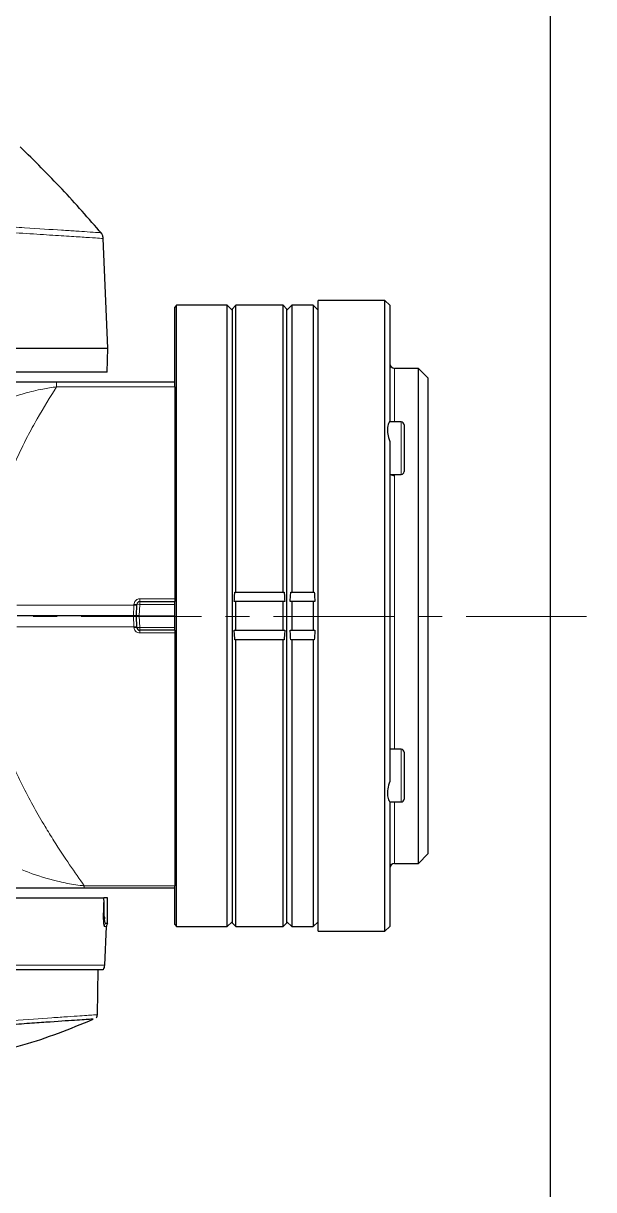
# Model space of a CAD drawing. Header units: millimetres. Extents: x 0 to 8400, y 0 to 5940.
# Drawn here: x 3102.1 to 3162.3, y 1949.3 to 2072.5 of the extents above; entities that cross this region are included whole.
import ezdxf

# ---------------------------------------------------------------- set-up
doc = ezdxf.new("R2010")
doc.units = ezdxf.units.MM
doc.linetypes.add('CENTERX2', pattern=[20.32, 12.7, -2.54, 2.54, -2.54])
doc.layers.add('do kich thuoc', color=10, linetype='Continuous', lineweight=5, plot=False)

msp = doc.modelspace()

# ---------------------------------------------------------------- linework, layer by layer
at = {"color": 7, "linetype": 'Continuous', "lineweight": 30}
for p, q in [((3111.019, 2038.134), (3110.507, 2049.743)), ((3118.276, 2042.676), (3118.074, 2042.474)), ((3118.074, 2034.072), (3118.074, 2042.474)), ((3123.626, 2042.676), (3118.276, 2042.676)), ((3118.276, 2009.872), (3118.276, 2042.676)), ((3124.13, 2042.171), (3123.626, 2042.676)), ((3123.626, 1977.067), (3123.626, 2042.676)), ((3124.534, 2042.676), (3124.13, 2042.272)), ((3124.13, 2042.272), (3124.13, 2009.872)), ((3129.53, 2042.676), (3124.534, 2042.676)), ((3124.534, 2012.395), (3124.534, 2042.676)), ((3129.934, 2042.272), (3129.53, 2042.676)), ((3129.53, 2012.395), (3129.53, 2042.676)), ((3130.439, 2042.676), (3129.934, 2042.171)), ((3129.934, 1977.471), (3129.934, 2042.272)), ((3132.71, 2042.676), (3130.439, 2042.676)), ((3130.439, 2042.676), (3130.439, 2012.395)), ((3133.215, 2042.171), (3132.71, 2042.676)), ((3132.71, 2042.676), (3132.71, 2012.395)), ((3140.28, 2043.181), (3133.215, 2043.181)), ((3133.215, 2036.647), (3133.215, 2043.181)), ((3140.785, 2042.676), (3140.28, 2043.181)), ((3140.28, 2036.647), (3140.28, 2043.181)), ((3140.785, 2042.676), (3140.785, 2030.433)), ((3063.568, 2038.134), (3111.019, 2038.134)), ((3110.931, 2035.61), (3111.019, 2038.134)), ((3133.215, 1976.562), (3133.215, 2036.647)), ((3140.28, 1976.562), (3140.28, 2036.647)), ((3110.931, 2035.61), (3063.568, 2035.61)), ((3143.813, 2036.014), (3141.29, 2036.014)), ((3144.822, 2035.005), (3143.813, 2036.014)), ((3143.813, 2030.886), (3143.813, 2036.014)), ((3144.822, 2035.005), (3144.822, 2030.075)), ((3105.609, 2034.601), (3118.074, 2034.601)), ((3118.074, 2034.072), (3118.074, 2011.672)), ((3141.996, 2030.359), (3140.753, 2030.359)), ((3142.299, 2030.056), (3142.299, 2027.722)), ((3143.813, 1983.729), (3143.813, 2030.886)), ((3144.822, 2030.075), (3144.822, 1984.738)), ((3140.785, 2028.304), (3140.785, 1992.397)), ((3142.299, 2027.722), (3142.299, 2025.11)), ((3140.785, 2024.807), (3141.996, 2024.807)), ((3118.074, 2011.672), (3118.074, 2011.386)), ((3124.534, 2012.395), (3129.53, 2012.395)), ((3130.439, 2012.395), (3132.71, 2012.395)), ((3114.037, 2009.872), (3114.079, 2011.093)), ((3114.382, 2011.386), (3118.074, 2011.386)), ((3118.074, 2011.093), (3118.074, 2011.386)), ((3118.074, 2009.872), (3118.074, 2011.093)), ((3124.534, 2008.357), (3124.534, 2011.386)), ((3129.53, 2011.386), (3124.534, 2011.386)), ((3129.53, 2008.357), (3129.53, 2011.386)), ((3130.439, 2011.386), (3130.439, 2008.357)), ((3132.71, 2011.386), (3130.439, 2011.386)), ((3132.877, 2011.386), (3132.71, 2011.386)), ((3132.71, 2011.386), (3132.71, 2008.357)), ((3113.734, 2009.872), (3101.443, 2009.872)), ((3114.037, 2009.872), (3113.734, 2009.872)), ((3114.339, 2009.872), (3114.037, 2009.872)), ((3114.079, 2008.65), (3114.037, 2009.872)), ((3114.339, 2009.872), (3118.074, 2009.872)), ((3118.074, 2008.65), (3118.074, 2009.872)), ((3118.276, 1977.067), (3118.276, 2009.872)), ((3124.13, 2009.872), (3124.13, 1977.471)), ((3118.074, 2008.357), (3114.382, 2008.357)), ((3118.074, 2008.357), (3118.074, 2008.65)), ((3118.074, 2008.357), (3118.074, 2008.071)), ((3118.074, 2008.071), (3118.074, 1981.369)), ((3124.534, 2008.357), (3129.53, 2008.357)), ((3130.439, 2008.357), (3132.71, 2008.357)), ((3132.71, 2008.357), (3132.877, 2008.357)), ((3124.534, 1977.067), (3124.534, 2007.348)), ((3129.53, 2007.348), (3124.534, 2007.348)), ((3129.53, 1977.067), (3129.53, 2007.348)), ((3130.439, 2007.348), (3130.439, 1977.067)), ((3132.71, 2007.348), (3130.439, 2007.348)), ((3132.71, 2007.348), (3132.71, 1977.067)), ((3141.996, 1995.782), (3140.785, 1995.782)), ((3142.299, 1995.479), (3142.299, 1993.145)), ((3142.299, 1993.145), (3142.299, 1990.533)), ((3140.776, 1990.23), (3141.996, 1990.23)), ((3140.785, 1990.215), (3140.785, 1977.067)), ((3143.813, 1983.729), (3144.822, 1984.738)), ((3141.29, 1983.729), (3143.813, 1983.729)), ((3118.074, 1981.105), (3108.529, 1981.105)), ((3118.074, 1981.107), (3118.074, 1981.369)), ((3118.074, 1977.269), (3118.074, 1981.105)), ((3063.531, 1980.095), (3110.595, 1980.095)), ((3110.983, 1980.095), (3110.595, 1980.095)), ((3110.983, 1977.388), (3110.983, 1980.095)), ((3110.694, 1972.984), (3110.861, 1977.088)), ((3118.074, 1977.269), (3118.276, 1977.067)), ((3118.276, 1977.067), (3123.626, 1977.067)), ((3123.626, 1977.067), (3124.13, 1977.572)), ((3124.13, 1977.471), (3124.534, 1977.067)), ((3124.534, 1977.067), (3129.53, 1977.067)), ((3129.53, 1977.067), (3129.934, 1977.471)), ((3129.934, 1977.572), (3130.439, 1977.067)), ((3130.439, 1977.067), (3132.71, 1977.067)), ((3132.71, 1977.067), (3133.215, 1977.572)), ((3140.28, 1976.562), (3140.785, 1977.067)), ((3133.215, 1976.562), (3140.28, 1976.562)), ((3109.916, 1967.751), (3109.999, 1972.525))]:
    msp.add_line(p, q, dxfattribs=at)
at = {"color": 8, "linetype": 'Continuous', "lineweight": 15}
for p, q in [((3141.29, 2036.014), (3141.29, 2030.359)), ((3105.609, 2034.072), (3105.609, 2034.601)), ((3118.074, 2034.072), (3105.609, 2034.072)), ((3141.996, 2027.739), (3141.996, 2030.359)), ((3141.996, 2024.807), (3141.996, 2027.739)), ((3141.287, 2024.807), (3141.29, 2024.677)), ((3141.29, 2024.677), (3141.29, 1995.827)), ((3114.382, 2011.672), (3114.382, 2011.386)), ((3114.382, 2011.672), (3118.074, 2011.672)), ((3113.774, 2011.016), (3101.424, 2011.016)), ((3113.734, 2009.872), (3113.774, 2011.016)), ((3113.774, 2011.016), (3113.777, 2011.093)), ((3114.382, 2011.093), (3114.339, 2009.872)), ((3114.382, 2011.386), (3114.382, 2011.093)), ((3118.074, 2011.093), (3114.382, 2011.093)), ((3113.774, 2008.727), (3113.734, 2009.872)), ((3114.339, 2009.872), (3114.382, 2008.65)), ((3113.774, 2008.727), (3101.424, 2008.727)), ((3113.777, 2008.65), (3113.774, 2008.727)), ((3114.382, 2008.65), (3118.074, 2008.65)), ((3114.382, 2008.65), (3114.382, 2008.357)), ((3114.382, 2008.357), (3114.382, 2008.071)), ((3118.074, 2008.071), (3114.382, 2008.071)), ((3141.29, 1995.827), (3141.289, 1995.782)), ((3141.996, 1993.162), (3141.996, 1995.782)), ((3141.996, 1990.23), (3141.996, 1993.162)), ((3141.29, 1990.23), (3141.29, 1983.729)), ((3108.529, 1981.369), (3118.074, 1981.369)), ((3108.529, 1981.369), (3108.529, 1981.105))]:
    msp.add_line(p, q, dxfattribs=at)
at = {"color": 7, "linetype": 'CENTERX2', "lineweight": 0}
msp.add_line((2092.204, 2009.479), (3327.51, 2009.872), dxfattribs=at)
at = {"color": 0, "lineweight": 25}
msp.add_lwpolyline([(2757.721, 2735.715), (3157.721, 2735.715), (3157.721, 1283.715), (2757.721, 1283.715)], close=True, dxfattribs=at)
at = {"color": 7, "linetype": 'Continuous', "lineweight": 30}
for centre, radius, start, end in [((3141.29, 2036.519), 0.505, 180, 270), ((3141.996, 2030.056), 0.303, 0, 90), ((3141.996, 2025.11), 0.303, 270, 0), ((3114.382, 2011.083), 0.303, 90, 178), ((3114.382, 2008.66), 0.303, 182, 270), ((3141.996, 1995.479), 0.303, 0, 90), ((3141.996, 1990.533), 0.303, 270, 0), ((3141.29, 1983.224), 0.505, 90, 180), ((3111.373, 1977.067), 0.505, 141.16405, 177.68951), ((3109.685, 1973.03), 1.011, 329.17575, 357.30206)]:
    msp.add_arc(centre, radius, start, end, dxfattribs=at)
at = {"color": 8, "linetype": 'Continuous', "lineweight": 15}
for centre, radius, start, end in [((3141.255, 2025.318), 0.641, 232.7287, 273.11608), ((3113.925, 2013.187), 2.176, 266.01189, 273.98811), ((3113.923, 2013.129), 2.041, 265.88257, 274.38396), ((3114.231, 2008.922), 2.176, 86.01294, 93.98706), ((3113.925, 2006.556), 2.176, 86.01189, 93.98811), ((3113.923, 2006.614), 2.041, 85.61604, 94.11743), ((3114.231, 2010.821), 2.176, 266.01294, 273.98706), ((3141.283, 1994.984), 0.842, 89.5422, 108.77645), ((3111.147, 1977.067), 0.506, 140.70323, 177.7482)]:
    msp.add_arc(centre, radius, start, end, dxfattribs=at)
at = {"color": 7, "linetype": 'Continuous', "lineweight": 30}
for points, knots in [([(3110.369, 2050.247), (3108.992, 2051.831), (3106.242, 2054.997), (3103.254, 2057.938), (3101.762, 2059.407)], [0, 0, 0, 0, 0.500639, 1, 1, 1, 1]), ([(3110.509, 2049.744), (3110.51, 2049.809), (3110.51, 2049.978), (3110.406, 2050.2), (3110.293, 2050.327), (3110.249, 2050.378)], [0, 0, 0, 0, 0.2755166, 0.7115986, 1, 1, 1, 1]), ([(3098.329, 2034.601), (3098.742, 2034.601), (3099.58, 2034.601), (3101.332, 2034.601), (3103.346, 2034.601), (3104.936, 2034.601), (3105.609, 2034.601)], [0, 0, 0, 0, 0.22957234, 0.46584257, 0.77358365, 1, 1, 1, 1]), ([(3140.785, 2030.433), (3140.7, 2030.279), (3140.53, 2029.971), (3140.517, 2029.277), (3140.644, 2028.695), (3140.76, 2028.373), (3140.785, 2028.304)], [0, 0, 0, 0, 0.3100917, 0.6214049, 0.918321, 1, 1, 1, 1]), ([(3124.367, 2011.386), (3124.383, 2011.678), (3124.401, 2012.015), (3124.426, 2012.351), (3124.43, 2012.395)], [0, 0, 0, 0, 0.8685247, 1, 1, 1, 1]), ([(3124.43, 2012.395), (3124.43, 2012.395), (3124.465, 2012.395), (3124.5, 2012.395), (3124.534, 2012.395)], [0, 0, 0, 0, 0.0172662, 1, 1, 1, 1]), ([(3129.53, 2012.395), (3129.548, 2012.395), (3129.583, 2012.395), (3129.618, 2012.395), (3129.635, 2012.395)], [0, 0, 0, 0, 0.5010074, 1, 1, 1, 1]), ([(3129.635, 2012.395), (3129.638, 2012.351), (3129.664, 2012.015), (3129.682, 2011.678), (3129.697, 2011.386)], [0, 0, 0, 0, 0.1314758, 1, 1, 1, 1]), ([(3130.272, 2011.386), (3130.288, 2011.68), (3130.306, 2012.016), (3130.331, 2012.353), (3130.335, 2012.395)], [0, 0, 0, 0, 0.8739962, 1, 1, 1, 1]), ([(3130.335, 2012.395), (3130.358, 2012.395), (3130.393, 2012.395), (3130.428, 2012.395), (3130.439, 2012.395)], [0, 0, 0, 0, 0.68057536, 1, 1, 1, 1]), ([(3132.71, 2012.395), (3132.729, 2012.395), (3132.764, 2012.395), (3132.799, 2012.395), (3132.814, 2012.395)], [0, 0, 0, 0, 0.5565464, 1, 1, 1, 1]), ([(3132.814, 2012.395), (3132.818, 2012.353), (3132.843, 2012.016), (3132.861, 2011.68), (3132.877, 2011.386)], [0, 0, 0, 0, 0.1260038, 1, 1, 1, 1]), ([(3124.534, 2011.386), (3124.49, 2011.386), (3124.434, 2011.386), (3124.378, 2011.386), (3124.367, 2011.386)], [0, 0, 0, 0, 0.80274073, 1, 1, 1, 1]), ([(3129.697, 2011.386), (3129.669, 2011.386), (3129.614, 2011.386), (3129.558, 2011.386), (3129.53, 2011.386)], [0, 0, 0, 0, 0.4995492, 1, 1, 1, 1]), ([(3130.439, 2011.386), (3130.396, 2011.386), (3130.341, 2011.386), (3130.285, 2011.386), (3130.272, 2011.386)], [0, 0, 0, 0, 0.76487561, 1, 1, 1, 1]), ([(3124.367, 2008.357), (3124.378, 2008.357), (3124.434, 2008.357), (3124.49, 2008.357), (3124.534, 2008.357)], [0, 0, 0, 0, 0.19725927, 1, 1, 1, 1]), ([(3124.43, 2007.348), (3124.409, 2007.643), (3124.385, 2007.979), (3124.369, 2008.316), (3124.367, 2008.357)], [0, 0, 0, 0, 0.8771391, 1, 1, 1, 1]), ([(3129.53, 2008.357), (3129.558, 2008.357), (3129.614, 2008.357), (3129.669, 2008.357), (3129.697, 2008.357)], [0, 0, 0, 0, 0.5004508, 1, 1, 1, 1]), ([(3129.697, 2008.357), (3129.695, 2008.316), (3129.679, 2007.979), (3129.656, 2007.643), (3129.635, 2007.348)], [0, 0, 0, 0, 0.1228584, 1, 1, 1, 1]), ([(3130.272, 2008.357), (3130.285, 2008.357), (3130.341, 2008.357), (3130.396, 2008.357), (3130.439, 2008.357)], [0, 0, 0, 0, 0.23512439, 1, 1, 1, 1]), ([(3130.335, 2007.348), (3130.314, 2007.642), (3130.29, 2007.978), (3130.274, 2008.315), (3130.272, 2008.357)], [0, 0, 0, 0, 0.8733831, 1, 1, 1, 1]), ([(3132.877, 2008.357), (3132.875, 2008.315), (3132.859, 2007.978), (3132.835, 2007.642), (3132.814, 2007.348)], [0, 0, 0, 0, 0.1266169, 1, 1, 1, 1]), ([(3124.534, 2007.348), (3124.5, 2007.348), (3124.465, 2007.348), (3124.43, 2007.348), (3124.43, 2007.348)], [0, 0, 0, 0, 0.9827338, 1, 1, 1, 1]), ([(3129.635, 2007.348), (3129.618, 2007.348), (3129.583, 2007.348), (3129.548, 2007.348), (3129.53, 2007.348)], [0, 0, 0, 0, 0.4989926, 1, 1, 1, 1]), ([(3130.439, 2007.348), (3130.428, 2007.348), (3130.393, 2007.348), (3130.358, 2007.348), (3130.335, 2007.348)], [0, 0, 0, 0, 0.31942464, 1, 1, 1, 1]), ([(3132.814, 2007.348), (3132.791, 2007.348), (3132.756, 2007.348), (3132.721, 2007.348), (3132.71, 2007.348)], [0, 0, 0, 0, 0.68057536, 1, 1, 1, 1]), ([(3140.785, 1992.397), (3140.7, 1992.129), (3140.53, 1991.593), (3140.517, 1990.864), (3140.644, 1990.433), (3140.76, 1990.254), (3140.785, 1990.215)], [0, 0, 0, 0, 0.3100992, 0.6214097, 0.918323, 1, 1, 1, 1]), ([(3108.529, 1981.105), (3108.012, 1981.105), (3106.633, 1981.105), (3104.682, 1981.105), (3102.723, 1981.105), (3101.243, 1981.105), (3100.497, 1981.105), (3100.216, 1981.105)], [0, 0, 0, 0, 0.1393087, 0.3710999, 0.6124279, 0.8541001, 1, 1, 1, 1]), ([(3110.648, 1978.053), (3110.645, 1978.279), (3110.64, 1978.66), (3110.631, 1979.143), (3110.624, 1979.469), (3110.618, 1979.687), (3110.613, 1979.832), (3110.609, 1979.928), (3110.606, 1979.993), (3110.603, 1980.04), (3110.601, 1980.071), (3110.598, 1980.088), (3110.597, 1980.094), (3110.596, 1980.095), (3110.595, 1980.095)], [0, 0, 0, 0, 0.3228868, 0.544248, 0.692757, 0.7925597, 0.8598096, 0.9053096, 0.9363102, 0.9576446, 0.9798093, 0.9886739, 0.9959613, 1, 1, 1, 1]), ([(3110.648, 1978.053), (3110.649, 1978.023), (3110.651, 1977.959), (3110.656, 1977.909), (3110.659, 1977.883)], [0, 0, 0, 0, 0.4633807, 1, 1, 1, 1]), ([(3110.755, 1977.388), (3110.745, 1977.399), (3110.722, 1977.425), (3110.688, 1977.614), (3110.668, 1977.796), (3110.659, 1977.883)], [0, 0, 0, 0, 0.2895301, 0.661458, 1, 1, 1, 1]), ([(3110.973, 1977.388), (3110.976, 1977.388), (3111.036, 1977.388), (3110.891, 1977.388), (3110.755, 1977.388)], [0, 0, 0, 0, 0.0582512, 1, 1, 1, 1]), ([(3063.524, 1972.525), (3063.893, 1972.525), (3066.958, 1972.525), (3072.728, 1972.525), (3080.523, 1972.525), (3087.043, 1972.525), (3092.281, 1972.525), (3096.409, 1972.525), (3100.097, 1972.525), (3103.28, 1972.525), (3105.933, 1972.525), (3108.032, 1972.525), (3109.507, 1972.525), (3110.406, 1972.525), (3110.493, 1972.525), (3110.534, 1972.525)], [0, 0, 0, 0, 0.0147493, 0.1224444, 0.2316473, 0.3408505, 0.4147432, 0.4888726, 0.5627658, 0.6366591, 0.7107879, 0.7846813, 0.8585746, 0.9327031, 1, 1, 1, 1]), ([(3093.849, 1962.83), (3096.614, 1963.308), (3101.979, 1964.236), (3107.024, 1966.279), (3109.469, 1967.269)], [0, 0, 0, 0, 0.5153526, 1, 1, 1, 1]), ([(3109.461, 1967.291), (3109.476, 1967.292), (3109.503, 1967.294), (3108.777, 1967.245), (3107.536, 1967.162), (3105.593, 1967.027), (3103.071, 1966.854), (3101.537, 1966.748), (3100.77, 1966.695)], [0, 0, 0, 0, 0.1720268, 0.3113242, 0.4506219, 0.7212576, 0.8606287, 1, 1, 1, 1]), ([(3109.784, 1967.428), (3109.786, 1967.429), (3109.834, 1967.47), (3109.891, 1967.581), (3109.904, 1967.694), (3109.91, 1967.747)], [0, 0, 0, 0, 0.0185518, 0.5438047, 1, 1, 1, 1])]:
    msp.add_open_spline(points, degree=3, knots=knots, dxfattribs=at)
at = {"color": 8, "linetype": 'Continuous', "lineweight": 15}
for points, knots in [([(3063.564, 2053.377), (3065.737, 2053.236), (3070.124, 2052.95), (3077.016, 2052.497), (3082.853, 2052.123), (3087.595, 2051.814), (3092.106, 2051.522), (3096.215, 2051.252), (3099.816, 2051.02), (3103.045, 2050.808), (3105.694, 2050.636), (3107.705, 2050.507), (3109.03, 2050.421), (3110.091, 2050.35), (3110.167, 2050.345), (3110.206, 2050.343)], [0, 0, 0, 0, 0.0875889, 0.1767902, 0.2851576, 0.3409365, 0.3967151, 0.5059369, 0.5621862, 0.6184359, 0.7274704, 0.783624, 0.8397781, 0.9166564, 1, 1, 1, 1]), ([(3110.434, 2049.74), (3110.398, 2049.742), (3110.33, 2049.745), (3109.179, 2049.82), (3107.522, 2049.926), (3105.286, 2050.069), (3102.505, 2050.248), (3099.185, 2050.464), (3095.39, 2050.709), (3091.179, 2050.98), (3086.595, 2051.274), (3081.714, 2051.584), (3076.227, 2051.944), (3070.147, 2052.318), (3065.736, 2052.612), (3063.531, 2052.759)], [0, 0, 0, 0, 0.0831415, 0.16004, 0.2337687, 0.3077339, 0.381463, 0.4553092, 0.5293913, 0.6032377, 0.6764788, 0.7499494, 0.8231906, 0.9115965, 1, 1, 1, 1]), ([(3105.609, 2034.072), (3105.111, 2033.995), (3103.878, 2033.807), (3101.906, 2033.308), (3100.717, 2032.9), (3099.996, 2032.653)], [0, 0, 0, 0, 0.21003493, 0.52039228, 1, 1, 1, 1]), ([(3105.609, 2034.072), (3104.925, 2032.971), (3103.896, 2031.318), (3101.963, 2027.837), (3100.859, 2025.286), (3100.063, 2023.445)], [0, 0, 0, 0, 0.3565647, 0.5356937, 1, 1, 1, 1]), ([(3113.777, 2011.093), (3113.786, 2011.16), (3113.804, 2011.295), (3113.915, 2011.471), (3114.074, 2011.601), (3114.239, 2011.664), (3114.345, 2011.67), (3114.382, 2011.672)], [0, 0, 0, 0, 0.2188429, 0.438146, 0.6581293, 0.8784342, 1, 1, 1, 1]), ([(3114.382, 2008.071), (3114.314, 2008.078), (3114.178, 2008.091), (3113.997, 2008.194), (3113.86, 2008.346), (3113.79, 2008.509), (3113.78, 2008.613), (3113.777, 2008.65)], [0, 0, 0, 0, 0.2201878, 0.4399117, 0.659186, 0.8781091, 1, 1, 1, 1]), ([(3100.063, 1996.298), (3100.725, 1994.749), (3102.066, 1991.611), (3103.937, 1988.362), (3105.584, 1985.686), (3107.026, 1983.499), (3108.026, 1982.082), (3108.529, 1981.369)], [0, 0, 0, 0, 0.2511133, 0.5083506, 0.6125333, 0.804938, 1, 1, 1, 1]), ([(3101.972, 1983.053), (3102.215, 1982.957), (3103.272, 1982.539), (3105.027, 1981.992), (3107.03, 1981.554), (3108.071, 1981.408), (3108.462, 1981.375), (3108.529, 1981.369)], [0, 0, 0, 0, 0.1496609, 0.649993, 0.8784298, 0.979223, 1, 1, 1, 1]), ([(3110.527, 1978.057), (3110.536, 1978.306), (3110.559, 1978.986), (3110.581, 1979.665), (3110.595, 1980.095)], [0, 0, 0, 0, 0.3673649, 1, 1, 1, 1]), ([(3110.641, 1977.087), (3110.628, 1977.102), (3110.603, 1977.132), (3110.564, 1977.391), (3110.543, 1977.73), (3110.53, 1977.986), (3110.527, 1978.055), (3110.527, 1978.057)], [0, 0, 0, 0, 0.2333278, 0.4660436, 0.857266, 0.996395, 1, 1, 1, 1]), ([(3110.527, 1978.057), (3110.532, 1978.056), (3110.551, 1978.054), (3110.607, 1978.053), (3110.648, 1978.053)], [0, 0, 0, 0, 0.252513, 1, 1, 1, 1]), ([(3110.527, 1978.057), (3110.527, 1978.056), (3110.538, 1978.022), (3110.572, 1977.965), (3110.633, 1977.907), (3110.659, 1977.883)], [0, 0, 0, 0, 0.0129694, 0.5934602, 1, 1, 1, 1]), ([(3110.869, 1977.087), (3110.869, 1977.087), (3110.933, 1977.087), (3110.808, 1977.087), (3110.676, 1977.087), (3110.641, 1977.087)], [0, 0, 0, 0, 0.0002277, 0.7357639, 1, 1, 1, 1]), ([(3063.531, 1972.984), (3066.278, 1972.984), (3070.441, 1972.984), (3075.847, 1972.984), (3081.109, 1972.984), (3086.109, 1972.984), (3090.727, 1972.984), (3095.061, 1972.984), (3098.935, 1972.984), (3102.253, 1972.984), (3105.177, 1972.984), (3107.486, 1972.984), (3109.137, 1972.984), (3110.291, 1972.984), (3110.8, 1972.984), (3110.689, 1972.984), (3110.686, 1972.984)], [0, 0, 0, 0, 0.1095037, 0.1659009, 0.2222984, 0.3316039, 0.3878936, 0.4441824, 0.5534878, 0.6097764, 0.6660657, 0.7753715, 0.8316604, 0.8879497, 0.9972553, 1, 1, 1, 1]), ([(3101.008, 1967.149), (3102.463, 1967.248), (3104.668, 1967.398), (3106.799, 1967.545), (3108.536, 1967.663), (3109.554, 1967.729), (3109.936, 1967.756), (3109.889, 1967.752), (3109.879, 1967.752)], [0, 0, 0, 0, 0.2705746, 0.4099124, 0.5492529, 0.8196745, 0.958939, 1, 1, 1, 1])]:
    msp.add_open_spline(points, degree=3, knots=knots, dxfattribs=at)
at = {"layer": 'do kich thuoc', "color": 0}
msp.add_line((3157.721, 1283.715, -1874.955), (3157.721, 2735.715, -1874.955), dxfattribs=at)

doc.saveas('drawing.dxf')
